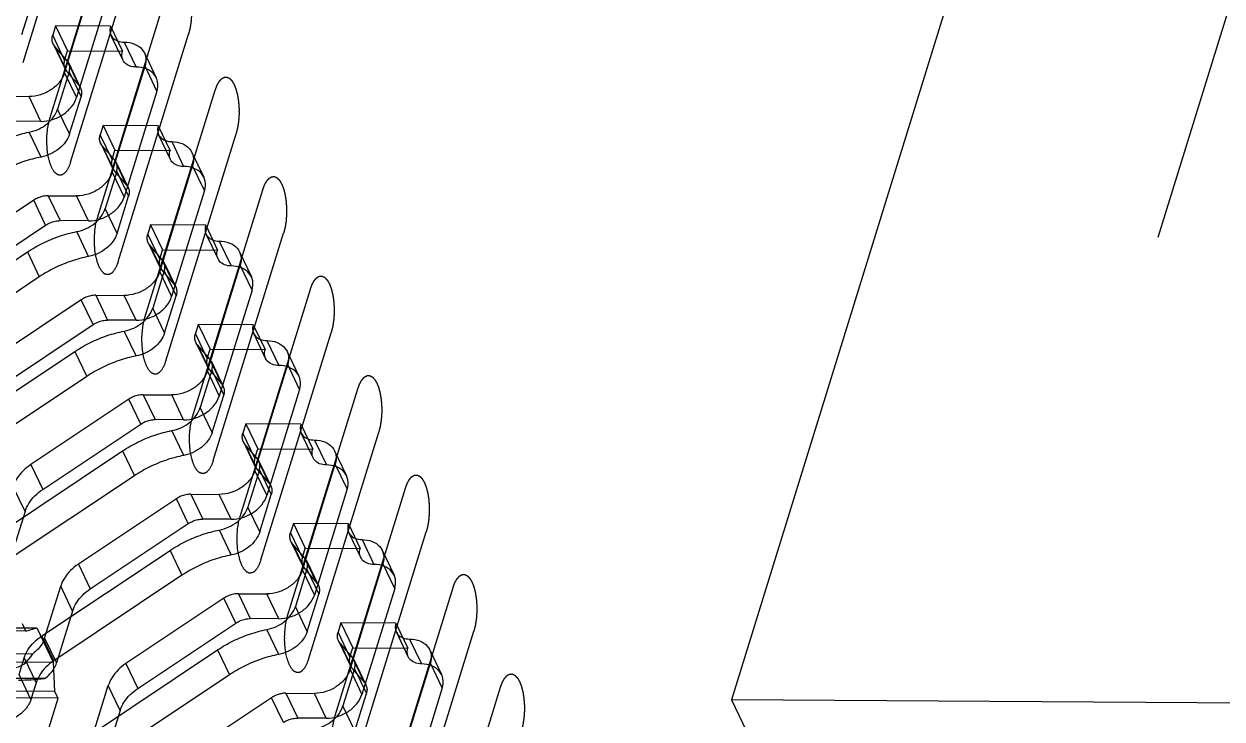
# Model space of a CAD drawing. Header units: millimetres. Extents: x 753 to 1632, y 352 to 973.
# Drawn here: x 1229.92 to 1235.9, y 776.94 to 780.41 of the extents above; entities that cross this region are included whole.
import ezdxf

# ---------------------------------------------------------------- set-up
doc = ezdxf.new("R2010")
doc.units = ezdxf.units.MM
doc.header["$LTSCALE"] = 30.734
doc.linetypes.add('HIDDEN', pattern=[0.2, 0.1, -0.1])
doc.layers.get('0').update_dxf_attribs({"linetype": 'CONTINUOUS'})
doc.layers.add('CURVES', color=7, linetype='CONTINUOUS')
doc.layers.add('DEFAULT_2', color=8, linetype='HIDDEN')

msp = doc.modelspace()

# ---------------------------------------------------------------- linework, layer by layer
at = {"color": 7, "linetype": 'Continuous'}
for p, q in [((1235.99514, 785.25832), (1233.45344, 777.03338)), ((1239.45763, 776.99767), (1233.45344, 777.03338)), ((1233.45344, 777.03338), (1240.28188, 762.73691))]:
    msp.add_line(p, q, dxfattribs=at)
at = {"color": 6, "linetype": 'Continuous'}
for p, q in [((1230.12261, 780.16867), (1230.28642, 780.69875)), ((1229.90933, 780.35989), (1229.96687, 780.54607)), ((1230.3458, 780.57444), (1230.18199, 780.04436)), ((1230.0771, 780.40261), (1230.0628, 780.35633)), ((1230.12218, 780.23202), (1230.0628, 780.35633)), ((1230.35197, 780.40097), (1230.0771, 780.40261)), ((1230.0771, 780.40261), (1230.13648, 780.27829)), ((1230.35196, 780.40084), (1230.41134, 780.27653)), ((1230.4134, 780.23262), (1230.35402, 780.35694)), ((1230.06494, 780.31268), (1230.12432, 780.18837)), ((1230.13506, 780.22867), (1230.07274, 780.30078)), ((1230.07274, 780.30078), (1230.13212, 780.17647)), ((1230.42005, 780.3217), (1230.47943, 780.19739)), ((1230.12218, 780.23202), (1230.13648, 780.27829)), ((1230.13648, 780.27829), (1230.41135, 780.27666)), ((1230.52068, 780.26801), (1230.58005, 780.14369)), ((1230.145, 780.17312), (1230.08746, 779.98693)), ((1230.13212, 780.17647), (1230.19444, 780.10435)), ((1230.19444, 780.10435), (1230.13506, 780.22867)), ((1230.14286, 780.21677), (1230.20224, 780.09245)), ((1230.145, 780.17312), (1230.20438, 780.0488)), ((1230.36013, 779.67141), (1230.52393, 780.20149)), ((1230.58331, 780.07717), (1230.52393, 780.20149)), ((1230.12261, 780.16867), (1230.18199, 780.04436)), ((1229.8029, 780.05098), (1229.94495, 780.05013)), ((1230.00433, 779.92582), (1229.94495, 780.05013)), ((1230.58331, 780.07717), (1230.4195, 779.54709)), ((1230.14684, 779.86262), (1230.20438, 780.0488)), ((1230.14684, 779.86262), (1230.08746, 779.98693)), ((1230.00433, 779.92582), (1229.86228, 779.92666)), ((1230.00451, 779.74745), (1229.94513, 779.87177)), ((1230.31462, 779.90534), (1230.30032, 779.85906)), ((1230.58948, 779.9037), (1230.31462, 779.90534)), ((1230.31462, 779.90534), (1230.37399, 779.78102)), ((1230.58948, 779.90357), (1230.64885, 779.77926)), ((1230.35969, 779.73475), (1230.30032, 779.85906)), ((1230.30245, 779.81542), (1230.36183, 779.6911)), ((1230.65091, 779.73535), (1230.59153, 779.85967)), ((1230.65756, 779.82443), (1230.71694, 779.70012)), ((1230.37257, 779.7314), (1230.31025, 779.80351)), ((1230.31025, 779.80351), (1230.36963, 779.6792)), ((1230.35969, 779.73475), (1230.37399, 779.78102)), ((1230.37399, 779.78102), (1230.64886, 779.77939)), ((1230.75819, 779.77074), (1230.81757, 779.64642)), ((1230.43195, 779.60708), (1230.37257, 779.7314)), ((1230.38037, 779.7195), (1230.43975, 779.59518)), ((1230.59764, 779.17414), (1230.76144, 779.70422)), ((1230.82082, 779.5799), (1230.76144, 779.70422)), ((1230.38251, 779.67585), (1230.32498, 779.48967)), ((1230.36013, 779.67141), (1230.4195, 779.54709)), ((1230.36963, 779.6792), (1230.43195, 779.60708)), ((1230.38251, 779.67585), (1230.44189, 779.55153)), ((1230.82082, 779.5799), (1230.65701, 779.04982)), ((1229.968, 779.53115), (1229.47869, 779.20467)), ((1230.02738, 779.40684), (1229.968, 779.53115)), ((1230.04041, 779.55371), (1230.18246, 779.55286)), ((1230.04041, 779.55371), (1230.09979, 779.42939)), ((1230.24184, 779.42855), (1230.18246, 779.55286)), ((1230.38435, 779.36535), (1230.44189, 779.55153)), ((1230.38435, 779.36535), (1230.32498, 779.48967)), ((1229.53807, 779.08036), (1230.02738, 779.40684)), ((1230.24184, 779.42855), (1230.09979, 779.42939)), ((1230.55213, 779.40807), (1230.53783, 779.3618)), ((1230.827, 779.40644), (1230.55213, 779.40807)), ((1230.55213, 779.40807), (1230.6115, 779.28375)), ((1230.82699, 779.40631), (1230.88636, 779.28199)), ((1230.24202, 779.25018), (1230.18264, 779.3745)), ((1230.5972, 779.23748), (1230.53783, 779.3618)), ((1230.88842, 779.23808), (1230.82904, 779.3624)), ((1229.29619, 778.84557), (1229.93651, 779.27281)), ((1229.93651, 779.27281), (1229.99589, 779.14849)), ((1230.53996, 779.31815), (1230.59934, 779.19383)), ((1230.61008, 779.23413), (1230.54776, 779.30625)), ((1230.54776, 779.30625), (1230.60714, 779.18193)), ((1230.5972, 779.23748), (1230.6115, 779.28375)), ((1230.6115, 779.28375), (1230.88637, 779.28212)), ((1230.89507, 779.32717), (1230.95445, 779.20285)), ((1230.9957, 779.27347), (1231.05508, 779.14915)), ((1230.66946, 779.10981), (1230.61008, 779.23413)), ((1230.61788, 779.22223), (1230.67726, 779.09791)), ((1230.62002, 779.17858), (1230.56249, 778.9924)), ((1230.59764, 779.17414), (1230.65701, 779.04982)), ((1230.60714, 779.18193), (1230.66946, 779.10981)), ((1230.62002, 779.17858), (1230.6794, 779.05426)), ((1230.83515, 778.67687), (1230.99896, 779.20695)), ((1231.05833, 779.08263), (1230.99896, 779.20695)), ((1229.99589, 779.14849), (1229.35556, 778.72126)), ((1230.20552, 779.03389), (1229.7162, 778.70741)), ((1230.26489, 778.90957), (1230.20552, 779.03389)), ((1230.27792, 779.05644), (1230.41997, 779.0556)), ((1230.27792, 779.05644), (1230.3373, 778.93212)), ((1230.47935, 778.93128), (1230.41997, 779.0556)), ((1230.62186, 778.86808), (1230.6794, 779.05426)), ((1231.05833, 779.08263), (1230.89453, 778.55255)), ((1230.62186, 778.86808), (1230.56249, 778.9924)), ((1230.47935, 778.93128), (1230.3373, 778.93212)), ((1229.77558, 778.58309), (1230.26489, 778.90957)), ((1230.47953, 778.75292), (1230.42015, 778.87723)), ((1230.78964, 778.9108), (1230.77534, 778.86453)), ((1230.83472, 778.74021), (1230.77534, 778.86453)), ((1231.06451, 778.90917), (1230.78964, 778.9108)), ((1230.78964, 778.9108), (1230.84902, 778.78649)), ((1231.0645, 778.90904), (1231.12388, 778.78472)), ((1231.12593, 778.74081), (1231.06655, 778.86513)), ((1230.77747, 778.82088), (1230.83685, 778.69656)), ((1230.84759, 778.73686), (1230.78528, 778.80898)), ((1230.78528, 778.80898), (1230.84465, 778.68466)), ((1231.13258, 778.8299), (1231.19196, 778.70558)), ((1229.5337, 778.3483), (1230.17402, 778.77554)), ((1230.17402, 778.77554), (1230.2334, 778.65122)), ((1230.83472, 778.74021), (1230.84902, 778.78649)), ((1230.90697, 778.61255), (1230.84759, 778.73686)), ((1230.84902, 778.78649), (1231.12388, 778.78485)), ((1231.23321, 778.7762), (1231.29259, 778.65188)), ((1230.85753, 778.68131), (1230.8, 778.49513)), ((1230.83515, 778.67687), (1230.89453, 778.55255)), ((1230.84465, 778.68466), (1230.90697, 778.61255)), ((1230.8554, 778.72496), (1230.91477, 778.60064)), ((1230.85753, 778.68131), (1230.91691, 778.55699)), ((1231.07266, 778.1796), (1231.23647, 778.70968)), ((1231.29584, 778.58536), (1231.23647, 778.70968)), ((1230.2334, 778.65122), (1229.59308, 778.22399)), ((1230.51543, 778.55917), (1230.65748, 778.55833)), ((1230.51543, 778.55917), (1230.57481, 778.43485)), ((1230.71686, 778.43401), (1230.65748, 778.55833)), ((1230.85938, 778.37081), (1230.91691, 778.55699)), ((1231.29584, 778.58536), (1231.13204, 778.05528)), ((1230.44303, 778.53662), (1229.95371, 778.21014)), ((1230.5024, 778.4123), (1230.44303, 778.53662)), ((1230.85938, 778.37081), (1230.8, 778.49513)), ((1230.71686, 778.43401), (1230.57481, 778.43485)), ((1230.01309, 778.08582), (1230.5024, 778.4123)), ((1230.71704, 778.25565), (1230.65766, 778.37996)), ((1231.02715, 778.41353), (1231.01285, 778.36726)), ((1231.30202, 778.4119), (1231.02715, 778.41353)), ((1231.02715, 778.41353), (1231.08653, 778.28922)), ((1231.30201, 778.41177), (1231.36139, 778.28745)), ((1231.07223, 778.24294), (1231.01285, 778.36726)), ((1231.01499, 778.32361), (1231.07436, 778.19929)), ((1231.36344, 778.24354), (1231.30406, 778.36786)), ((1231.37009, 778.33263), (1231.42947, 778.20831)), ((1229.77121, 777.85104), (1230.41154, 778.27827)), ((1230.41154, 778.27827), (1230.47091, 778.15396)), ((1231.0851, 778.23959), (1231.02279, 778.31171)), ((1231.02279, 778.31171), (1231.08216, 778.18739)), ((1231.07223, 778.24294), (1231.08653, 778.28922)), ((1231.08653, 778.28922), (1231.3614, 778.28758)), ((1231.47072, 778.27893), (1231.5301, 778.15462)), ((1229.95371, 778.21014), (1230.01309, 778.08582)), ((1231.14448, 778.11528), (1231.0851, 778.23959)), ((1231.09291, 778.22769), (1231.15228, 778.10337)), ((1231.31017, 777.68233), (1231.47398, 778.21241)), ((1231.53336, 778.08809), (1231.47398, 778.21241)), ((1230.47091, 778.15396), (1229.83059, 777.72672)), ((1231.09504, 778.18404), (1231.03751, 777.99786)), ((1231.07266, 778.1796), (1231.13204, 778.05528)), ((1231.08216, 778.18739), (1231.14448, 778.11528)), ((1231.09504, 778.18404), (1231.15442, 778.05973)), ((1229.92474, 777.97536), (1229.86537, 778.09968)), ((1231.53336, 778.08809), (1231.36955, 777.55801)), ((1230.68054, 778.03935), (1230.19122, 777.71287)), ((1230.73992, 777.91503), (1230.68054, 778.03935)), ((1230.75294, 778.0619), (1230.89499, 778.06106)), ((1230.75294, 778.0619), (1230.81232, 777.93759)), ((1230.95437, 777.93674), (1230.89499, 778.06106)), ((1231.09689, 777.87354), (1231.15442, 778.05973)), ((1229.92474, 777.97536), (1229.84454, 777.71581)), ((1231.09689, 777.87354), (1231.03751, 777.99786)), ((1230.2506, 777.58855), (1230.73992, 777.91503)), ((1230.95437, 777.93674), (1230.81232, 777.93759)), ((1231.26466, 777.91627), (1231.25036, 777.86999)), ((1231.53953, 777.91463), (1231.26466, 777.91627)), ((1231.26466, 777.91627), (1231.32404, 777.79195)), ((1231.53952, 777.9145), (1231.5989, 777.79018)), ((1230.95455, 777.75838), (1230.89517, 777.8827)), ((1231.30974, 777.74567), (1231.25036, 777.86999)), ((1231.60095, 777.74628), (1231.54158, 777.87059)), ((1230.00872, 777.35377), (1230.64905, 777.781)), ((1230.64905, 777.781), (1230.70842, 777.65669)), ((1231.2525, 777.82634), (1231.31187, 777.70202)), ((1231.32262, 777.74233), (1231.2603, 777.81444)), ((1231.2603, 777.81444), (1231.31968, 777.69012)), ((1231.30974, 777.74567), (1231.32404, 777.79195)), ((1231.32404, 777.79195), (1231.59891, 777.79031)), ((1231.6076, 777.83536), (1231.66698, 777.71104)), ((1231.70823, 777.78166), (1231.76761, 777.65735)), ((1231.38199, 777.61801), (1231.32262, 777.74233)), ((1231.33042, 777.73042), (1231.3898, 777.60611)), ((1230.70842, 777.65669), (1230.0681, 777.22945)), ((1230.19122, 777.71287), (1230.2506, 777.58855)), ((1231.33255, 777.68677), (1231.27502, 777.50059)), ((1231.31017, 777.68233), (1231.36955, 777.55801)), ((1231.31968, 777.69012), (1231.38199, 777.61801)), ((1231.33255, 777.68677), (1231.39193, 777.56246)), ((1231.54768, 777.18506), (1231.71149, 777.71514)), ((1231.77087, 777.59083), (1231.71149, 777.71514)), ((1230.02267, 777.34286), (1230.10288, 777.60241)), ((1230.16226, 777.47809), (1230.10288, 777.60241)), ((1230.91805, 777.54208), (1230.42873, 777.2156)), ((1230.97743, 777.41776), (1230.91805, 777.54208)), ((1230.99046, 777.56463), (1231.1325, 777.56379)), ((1230.99046, 777.56463), (1231.04983, 777.44032)), ((1231.19188, 777.43947), (1231.1325, 777.56379)), ((1231.3344, 777.37627), (1231.39193, 777.56246)), ((1231.77087, 777.59083), (1231.60706, 777.06075)), ((1230.16226, 777.47809), (1230.08205, 777.21854)), ((1231.3344, 777.37627), (1231.27502, 777.50059)), ((1223.62616, 777.43117), (1229.98395, 777.39336)), ((1230.48811, 777.09128), (1230.97743, 777.41776)), ((1231.19188, 777.43947), (1231.04983, 777.44032)), ((1231.50217, 777.419), (1231.48787, 777.37272)), ((1231.77704, 777.41736), (1231.50217, 777.419)), ((1231.50217, 777.419), (1231.56155, 777.29468)), ((1231.77703, 777.41723), (1231.83641, 777.29291)), ((1229.92872, 777.37805), (1223.57093, 777.41587)), ((1229.92872, 777.37805), (1229.91128, 777.41459)), ((1229.92872, 777.37805), (1229.98395, 777.39336)), ((1229.98395, 777.39336), (1230.06586, 777.22186)), ((1231.19206, 777.26111), (1231.13268, 777.38543)), ((1231.54725, 777.24841), (1231.48787, 777.37272)), ((1231.83846, 777.24901), (1231.77909, 777.37332)), ((1230.0681, 777.22945), (1230.00872, 777.35377)), ((1230.02267, 777.34286), (1230.08205, 777.21854)), ((1231.49001, 777.32907), (1231.54939, 777.20476)), ((1231.56013, 777.24506), (1231.49781, 777.31717)), ((1231.49781, 777.31717), (1231.55719, 777.19285)), ((1231.84512, 777.33809), (1231.90449, 777.21377)), ((1223.70807, 777.25967), (1230.06586, 777.22186)), ((1229.76753, 777.2659), (1229.96318, 777.26474)), ((1229.89479, 777.16051), (1229.92038, 777.24331)), ((1229.92038, 777.24331), (1229.97975, 777.11899)), ((1230.24623, 776.8565), (1230.88656, 777.28374)), ((1230.88656, 777.28374), (1230.94594, 777.15942)), ((1231.54725, 777.24841), (1231.56155, 777.29468)), ((1231.6195, 777.12074), (1231.56013, 777.24506)), ((1231.56155, 777.29468), (1231.83642, 777.29304)), ((1231.94574, 777.2844), (1232.00512, 777.16008)), ((1230.06586, 777.22186), (1230.07196, 777.07817)), ((1230.42873, 777.2156), (1230.48811, 777.09128)), ((1231.57007, 777.18951), (1231.51253, 777.00332)), ((1231.54768, 777.18506), (1231.60706, 777.06075)), ((1231.55719, 777.19285), (1231.6195, 777.12074)), ((1231.56793, 777.23315), (1231.62731, 777.10884)), ((1231.57007, 777.18951), (1231.62944, 777.06519)), ((1231.78519, 776.68779), (1231.949, 777.21787)), ((1232.00838, 777.09356), (1231.949, 777.21787)), ((1230.02256, 777.14042), (1229.82691, 777.14158)), ((1229.95417, 777.03619), (1229.89479, 777.16051)), ((1229.97975, 777.11899), (1229.95417, 777.03619)), ((1230.94594, 777.15942), (1230.30561, 776.73218)), ((1223.71417, 777.11598), (1230.07196, 777.07817)), ((1230.08941, 777.04163), (1230.07196, 777.07817)), ((1230.26018, 776.84559), (1230.34039, 777.10514)), ((1230.39977, 776.98083), (1230.34039, 777.10514)), ((1231.22797, 777.06737), (1231.37002, 777.06652)), ((1231.22797, 777.06737), (1231.28734, 776.94305)), ((1231.42939, 776.9422), (1231.37002, 777.06652)), ((1231.57191, 776.87901), (1231.62944, 777.06519)), ((1232.00838, 777.09356), (1231.84457, 776.56348)), ((1230.08941, 777.04163), (1229.71992, 777.04383)), ((1230.00504, 776.76863), (1230.08941, 777.04163)), ((1231.15556, 777.04481), (1230.66624, 776.71833)), ((1231.21494, 776.92049), (1231.15556, 777.04481)), ((1231.57191, 776.87901), (1231.51253, 777.00332)), ((1230.39977, 776.98083), (1230.31956, 776.72127)), ((1231.42939, 776.9422), (1231.28734, 776.94305))]:
    msp.add_line(p, q, dxfattribs=at)
for centre, major_axis, ratio, start_param, end_param in [((1229.85442, 777.40584), (-0.01538, 0.2105), 0.6553394, -3.1933518, -2.3522832), ((1229.97318, 777.15721), (0.16041, 0.01172), 0.1325221, -2.1086489, -1.2675802)]:
    msp.add_ellipse(centre, major_axis=major_axis, ratio=ratio, start_param=start_param, end_param=end_param, dxfattribs=at)
for points, start_tangent, end_tangent in [([(1230.07274, 780.30078), (1230.06308, 780.31709), (1230.05969, 780.33604), (1230.0628, 780.35633)], (-0.6538397, 0.7566331), (0.2952474, 0.9554208)), ([(1230.35194, 780.40091), (1230.34971, 780.37024), (1230.36196, 780.34489), (1230.38649, 780.32789), (1230.42005, 780.3217)], (-0.2986448, -0.9543643), (0.9999823, -0.0059479)), ([(1230.42005, 780.3217), (1230.47148, 780.31214), (1230.50878, 780.28614), (1230.52727, 780.24759), (1230.52393, 780.20149)], (0.9999823, -0.0059479), (-0.2952474, -0.9554208)), ([(1230.12218, 780.23202), (1230.11906, 780.21173), (1230.12245, 780.19278), (1230.13212, 780.17647)], (-0.2952474, -0.9554208), (0.6538397, -0.7566331)), ([(1230.47943, 780.19739), (1230.44566, 780.20366), (1230.42116, 780.22078), (1230.40905, 780.24611), (1230.41132, 780.27659)], (-0.9999823, 0.0059479), (0.2986448, 0.9543643)), ([(1230.145, 780.17312), (1230.14812, 780.19341), (1230.14473, 780.21236), (1230.13506, 780.22867)], (0.2952474, 0.9554208), (-0.6538397, 0.7566331)), ([(1230.58331, 780.07717), (1230.58665, 780.12327), (1230.56816, 780.16183), (1230.53086, 780.18783), (1230.47943, 780.19739)], (0.2952474, 0.9554208), (-0.9999823, 0.0059479)), ([(1230.12261, 780.16867), (1230.0975, 780.1227), (1230.0553, 780.08451), (1230.00209, 780.05905), (1229.94495, 780.05013)], (-0.2952474, -0.9554208), (-0.9999823, 0.0059479)), ([(1230.19444, 780.10435), (1230.2041, 780.08804), (1230.20749, 780.06909), (1230.20438, 780.0488)], (0.6538397, -0.7566331), (-0.2952474, -0.9554208)), ([(1230.00433, 779.92582), (1230.06147, 779.93473), (1230.11467, 779.96019), (1230.15687, 779.99838), (1230.18199, 780.04436)], (0.9999823, -0.0059479), (0.2952474, 0.9554208)), ([(1229.94513, 779.87177), (1229.99281, 779.88738), (1230.03498, 779.91367), (1230.06765, 779.94793), (1230.08746, 779.98693)], (0.9817247, 0.1903069), (0.2952474, 0.9554208)), ([(1229.699, 779.77008), (1229.77666, 779.81479), (1229.8596, 779.84906), (1229.94513, 779.87177)], (0.8318392, 0.5550168), (0.9817247, 0.1903069)), ([(1230.58945, 779.90364), (1230.58722, 779.87297), (1230.59947, 779.84763), (1230.624, 779.83062), (1230.65756, 779.82443)], (-0.2986448, -0.9543643), (0.9999823, -0.0059479)), ([(1230.14684, 779.86262), (1230.12703, 779.82361), (1230.09436, 779.78935), (1230.05219, 779.76306), (1230.00451, 779.74745)], (-0.2952474, -0.9554208), (-0.9817247, -0.1903069)), ([(1230.31025, 779.80351), (1230.30059, 779.81982), (1230.2972, 779.83877), (1230.30032, 779.85906)], (-0.6538397, 0.7566331), (0.2952474, 0.9554208)), ([(1230.65756, 779.82443), (1230.70899, 779.81488), (1230.7463, 779.78887), (1230.76478, 779.75032), (1230.76144, 779.70422)], (0.9999823, -0.0059479), (-0.2952474, -0.9554208)), ([(1230.71694, 779.70012), (1230.68317, 779.70639), (1230.65867, 779.72351), (1230.64656, 779.74884), (1230.64883, 779.77932)], (-0.9999823, 0.0059479), (0.2986448, 0.9543643)), ([(1230.00451, 779.74745), (1229.91898, 779.72474), (1229.83604, 779.69048), (1229.75838, 779.64576)], (-0.9817247, -0.1903069), (-0.8318392, -0.5550168)), ([(1230.35969, 779.73475), (1230.35658, 779.71446), (1230.35997, 779.69551), (1230.36963, 779.6792)], (-0.2952474, -0.9554208), (0.6538397, -0.7566331)), ([(1230.38251, 779.67585), (1230.38563, 779.69614), (1230.38224, 779.71509), (1230.37257, 779.7314)], (0.2952474, 0.9554208), (-0.6538397, 0.7566331)), ([(1230.82082, 779.5799), (1230.82416, 779.626), (1230.80567, 779.66456), (1230.76837, 779.69056), (1230.71694, 779.70012)], (0.2952474, 0.9554208), (-0.9999823, 0.0059479)), ([(1230.36013, 779.67141), (1230.33501, 779.62543), (1230.29281, 779.58724), (1230.2396, 779.56178), (1230.18246, 779.55286)], (-0.2952474, -0.9554208), (-0.9999823, 0.0059479)), ([(1230.43195, 779.60708), (1230.44161, 779.59077), (1230.44501, 779.57182), (1230.44189, 779.55153)], (0.6538397, -0.7566331), (-0.2952474, -0.9554208)), ([(1230.04041, 779.55371), (1230.01568, 779.55118), (1229.99098, 779.54349), (1229.968, 779.53115)], (-0.9999823, 0.0059479), (-0.8318392, -0.5550168)), ([(1230.24184, 779.42855), (1230.29898, 779.43746), (1230.35218, 779.46292), (1230.39439, 779.50112), (1230.4195, 779.54709)], (0.9999823, -0.0059479), (0.2952474, 0.9554208)), ([(1230.18264, 779.3745), (1230.23033, 779.39011), (1230.27249, 779.4164), (1230.30516, 779.45066), (1230.32498, 779.48967)], (0.9817247, 0.1903069), (0.2952474, 0.9554208)), ([(1230.02738, 779.40684), (1230.05036, 779.41917), (1230.07506, 779.42686), (1230.09979, 779.42939)], (0.8318392, 0.5550168), (0.9999823, -0.0059479)), ([(1230.82696, 779.40637), (1230.82473, 779.3757), (1230.83698, 779.35036), (1230.86151, 779.33335), (1230.89507, 779.32717)], (-0.2986448, -0.9543643), (0.9999823, -0.0059479)), ([(1229.93651, 779.27281), (1230.01417, 779.31752), (1230.09711, 779.35179), (1230.18264, 779.3745)], (0.8318392, 0.5550168), (0.9817247, 0.1903069)), ([(1230.38435, 779.36535), (1230.36454, 779.32634), (1230.33187, 779.29209), (1230.2897, 779.26579), (1230.24202, 779.25018)], (-0.2952474, -0.9554208), (-0.9817247, -0.1903069)), ([(1230.54776, 779.30625), (1230.5381, 779.32256), (1230.53471, 779.34151), (1230.53783, 779.3618)], (-0.6538397, 0.7566331), (0.2952474, 0.9554208)), ([(1230.95445, 779.20285), (1230.92068, 779.20912), (1230.89618, 779.22624), (1230.88407, 779.25157), (1230.88634, 779.28205)], (-0.9999823, 0.0059479), (0.2986448, 0.9543643)), ([(1230.89507, 779.32717), (1230.94651, 779.31761), (1230.98381, 779.29161), (1231.00229, 779.25305), (1230.99896, 779.20695)], (0.9999823, -0.0059479), (-0.2952474, -0.9554208)), ([(1230.24202, 779.25018), (1230.15649, 779.22748), (1230.07355, 779.19321), (1229.99589, 779.14849)], (-0.9817247, -0.1903069), (-0.8318392, -0.5550168)), ([(1230.5972, 779.23748), (1230.59409, 779.21719), (1230.59748, 779.19824), (1230.60714, 779.18193)], (-0.2952474, -0.9554208), (0.6538397, -0.7566331)), ([(1230.62002, 779.17858), (1230.62314, 779.19887), (1230.61975, 779.21782), (1230.61008, 779.23413)], (0.2952474, 0.9554208), (-0.6538397, 0.7566331)), ([(1230.59764, 779.17414), (1230.57252, 779.12816), (1230.53032, 779.08997), (1230.47711, 779.06451), (1230.41997, 779.0556)], (-0.2952474, -0.9554208), (-0.9999823, 0.0059479)), ([(1231.05833, 779.08263), (1231.06167, 779.12873), (1231.04318, 779.16729), (1231.00588, 779.19329), (1230.95445, 779.20285)], (0.2952474, 0.9554208), (-0.9999823, 0.0059479)), ([(1230.66946, 779.10981), (1230.67913, 779.0935), (1230.68252, 779.07455), (1230.6794, 779.05426)], (0.6538397, -0.7566331), (-0.2952474, -0.9554208)), ([(1230.27792, 779.05644), (1230.25319, 779.05391), (1230.22849, 779.04622), (1230.20552, 779.03389)], (-0.9999823, 0.0059479), (-0.8318392, -0.5550168)), ([(1230.47935, 778.93128), (1230.53649, 778.94019), (1230.5897, 778.96565), (1230.6319, 779.00385), (1230.65701, 779.04982)], (0.9999823, -0.0059479), (0.2952474, 0.9554208)), ([(1230.42015, 778.87723), (1230.46784, 778.89284), (1230.51, 778.91913), (1230.54267, 778.95339), (1230.56249, 778.9924)], (0.9817247, 0.1903069), (0.2952474, 0.9554208)), ([(1230.26489, 778.90957), (1230.28787, 778.9219), (1230.31257, 778.9296), (1230.3373, 778.93212)], (0.8318392, 0.5550168), (0.9999823, -0.0059479)), ([(1230.17402, 778.77554), (1230.25168, 778.82026), (1230.33462, 778.85452), (1230.42015, 778.87723)], (0.8318392, 0.5550168), (0.9817247, 0.1903069)), ([(1230.62186, 778.86808), (1230.60205, 778.82908), (1230.56938, 778.79482), (1230.52721, 778.76853), (1230.47953, 778.75292)], (-0.2952474, -0.9554208), (-0.9817247, -0.1903069)), ([(1230.78528, 778.80898), (1230.77561, 778.82529), (1230.77222, 778.84424), (1230.77534, 778.86453)], (-0.6538397, 0.7566331), (0.2952474, 0.9554208)), ([(1231.06447, 778.9091), (1231.06224, 778.87843), (1231.07449, 778.85309), (1231.09902, 778.83609), (1231.13258, 778.8299)], (-0.2986448, -0.9543643), (0.9999823, -0.0059479)), ([(1231.13258, 778.8299), (1231.18402, 778.82034), (1231.22132, 778.79434), (1231.2398, 778.75578), (1231.23647, 778.70968)], (0.9999823, -0.0059479), (-0.2952474, -0.9554208)), ([(1230.47953, 778.75292), (1230.394, 778.73021), (1230.31106, 778.69594), (1230.2334, 778.65122)], (-0.9817247, -0.1903069), (-0.8318392, -0.5550168)), ([(1230.83472, 778.74021), (1230.8316, 778.71992), (1230.83499, 778.70097), (1230.84465, 778.68466)], (-0.2952474, -0.9554208), (0.6538397, -0.7566331)), ([(1230.85753, 778.68131), (1230.86065, 778.7016), (1230.85726, 778.72055), (1230.84759, 778.73686)], (0.2952474, 0.9554208), (-0.6538397, 0.7566331)), ([(1231.19196, 778.70558), (1231.15819, 778.71185), (1231.1337, 778.72897), (1231.12158, 778.7543), (1231.12385, 778.78479)], (-0.9999823, 0.0059479), (0.2986448, 0.9543643)), ([(1230.83515, 778.67687), (1230.81003, 778.6309), (1230.76783, 778.5927), (1230.71462, 778.56724), (1230.65748, 778.55833)], (-0.2952474, -0.9554208), (-0.9999823, 0.0059479)), ([(1231.29584, 778.58536), (1231.29918, 778.63147), (1231.2807, 778.67002), (1231.24339, 778.69602), (1231.19196, 778.70558)], (0.2952474, 0.9554208), (-0.9999823, 0.0059479)), ([(1230.51543, 778.55917), (1230.4907, 778.55664), (1230.466, 778.54895), (1230.44303, 778.53662)], (-0.9999823, 0.0059479), (-0.8318392, -0.5550168)), ([(1230.90697, 778.61255), (1230.91664, 778.59624), (1230.92003, 778.57729), (1230.91691, 778.55699)], (0.6538397, -0.7566331), (-0.2952474, -0.9554208)), ([(1230.65766, 778.37996), (1230.70535, 778.39557), (1230.74751, 778.42187), (1230.78018, 778.45612), (1230.8, 778.49513)], (0.9817247, 0.1903069), (0.2952474, 0.9554208)), ([(1230.71686, 778.43401), (1230.774, 778.44292), (1230.82721, 778.46838), (1230.86941, 778.50658), (1230.89453, 778.55255)], (0.9999823, -0.0059479), (0.2952474, 0.9554208)), ([(1230.5024, 778.4123), (1230.52538, 778.42463), (1230.55008, 778.43233), (1230.57481, 778.43485)], (0.8318392, 0.5550168), (0.9999823, -0.0059479)), ([(1230.41154, 778.27827), (1230.48919, 778.32299), (1230.57213, 778.35726), (1230.65766, 778.37996)], (0.8318392, 0.5550168), (0.9817247, 0.1903069)), ([(1231.30198, 778.41183), (1231.29975, 778.38116), (1231.312, 778.35582), (1231.33654, 778.33882), (1231.37009, 778.33263)], (-0.2986448, -0.9543643), (0.9999823, -0.0059479)), ([(1230.85938, 778.37081), (1230.83956, 778.33181), (1230.80689, 778.29755), (1230.76473, 778.27126), (1230.71704, 778.25565)], (-0.2952474, -0.9554208), (-0.9817247, -0.1903069)), ([(1231.02279, 778.31171), (1231.01312, 778.32802), (1231.00973, 778.34697), (1231.01285, 778.36726)], (-0.6538397, 0.7566331), (0.2952474, 0.9554208)), ([(1231.37009, 778.33263), (1231.42153, 778.32307), (1231.45883, 778.29707), (1231.47731, 778.25851), (1231.47398, 778.21241)], (0.9999823, -0.0059479), (-0.2952474, -0.9554208)), ([(1230.71704, 778.25565), (1230.63151, 778.23294), (1230.54857, 778.19867), (1230.47091, 778.15396)], (-0.9817247, -0.1903069), (-0.8318392, -0.5550168)), ([(1231.42947, 778.20831), (1231.39571, 778.21458), (1231.37121, 778.2317), (1231.35909, 778.25703), (1231.36136, 778.28752)], (-0.9999823, 0.0059479), (0.2986448, 0.9543643)), ([(1229.95371, 778.21014), (1229.91433, 778.17787), (1229.88419, 778.14019), (1229.86537, 778.09968)], (-0.8318392, -0.5550168), (-0.2952474, -0.9554208)), ([(1231.07223, 778.24294), (1231.06911, 778.22265), (1231.0725, 778.2037), (1231.08216, 778.18739)], (-0.2952474, -0.9554208), (0.6538397, -0.7566331)), ([(1231.09504, 778.18404), (1231.09816, 778.20433), (1231.09477, 778.22328), (1231.0851, 778.23959)], (0.2952474, 0.9554208), (-0.6538397, 0.7566331)), ([(1231.53336, 778.08809), (1231.53669, 778.1342), (1231.51821, 778.17275), (1231.48091, 778.19875), (1231.42947, 778.20831)], (0.2952474, 0.9554208), (-0.9999823, 0.0059479)), ([(1231.07266, 778.1796), (1231.04754, 778.13363), (1231.00534, 778.09543), (1230.95214, 778.06997), (1230.89499, 778.06106)], (-0.2952474, -0.9554208), (-0.9999823, 0.0059479)), ([(1229.92474, 777.97536), (1229.94357, 778.01587), (1229.97371, 778.05355), (1230.01309, 778.08582)], (0.2952474, 0.9554208), (0.8318392, 0.5550168)), ([(1231.14448, 778.11528), (1231.15415, 778.09897), (1231.15754, 778.08002), (1231.15442, 778.05973)], (0.6538397, -0.7566331), (-0.2952474, -0.9554208)), ([(1230.75294, 778.0619), (1230.72821, 778.05938), (1230.70351, 778.05168), (1230.68054, 778.03935)], (-0.9999823, 0.0059479), (-0.8318392, -0.5550168)), ([(1230.95437, 777.93674), (1231.01151, 777.94565), (1231.06472, 777.97112), (1231.10692, 778.00931), (1231.13204, 778.05528)], (0.9999823, -0.0059479), (0.2952474, 0.9554208)), ([(1230.89517, 777.8827), (1230.94286, 777.89831), (1230.98502, 777.9246), (1231.0177, 777.95886), (1231.03751, 777.99786)], (0.9817247, 0.1903069), (0.2952474, 0.9554208)), ([(1230.73992, 777.91503), (1230.76289, 777.92737), (1230.78759, 777.93506), (1230.81232, 777.93759)], (0.8318392, 0.5550168), (0.9999823, -0.0059479)), ([(1231.53949, 777.91457), (1231.53726, 777.8839), (1231.54951, 777.85855), (1231.57405, 777.84155), (1231.6076, 777.83536)], (-0.2986448, -0.9543643), (0.9999823, -0.0059479)), ([(1230.64905, 777.781), (1230.7267, 777.82572), (1230.80964, 777.85999), (1230.89517, 777.8827)], (0.8318392, 0.5550168), (0.9817247, 0.1903069)), ([(1231.09689, 777.87354), (1231.07707, 777.83454), (1231.0444, 777.80028), (1231.00224, 777.77399), (1230.95455, 777.75838)], (-0.2952474, -0.9554208), (-0.9817247, -0.1903069)), ([(1231.2603, 777.81444), (1231.25063, 777.83075), (1231.24724, 777.8497), (1231.25036, 777.86999)], (-0.6538397, 0.7566331), (0.2952474, 0.9554208)), ([(1231.66698, 777.71104), (1231.63322, 777.71732), (1231.60872, 777.73444), (1231.5966, 777.75977), (1231.59887, 777.79025)], (-0.9999823, 0.0059479), (0.2986448, 0.9543643)), ([(1231.6076, 777.83536), (1231.65904, 777.8258), (1231.69634, 777.7998), (1231.71482, 777.76125), (1231.71149, 777.71514)], (0.9999823, -0.0059479), (-0.2952474, -0.9554208)), ([(1230.95455, 777.75838), (1230.86902, 777.73567), (1230.78608, 777.7014), (1230.70842, 777.65669)], (-0.9817247, -0.1903069), (-0.8318392, -0.5550168)), ([(1231.30974, 777.74567), (1231.30662, 777.72538), (1231.31001, 777.70643), (1231.31968, 777.69012)], (-0.2952474, -0.9554208), (0.6538397, -0.7566331)), ([(1231.33255, 777.68677), (1231.33567, 777.70707), (1231.33228, 777.72602), (1231.32262, 777.74233)], (0.2952474, 0.9554208), (-0.6538397, 0.7566331)), ([(1230.19122, 777.71287), (1230.15184, 777.6806), (1230.1217, 777.64292), (1230.10288, 777.60241)], (-0.8318392, -0.5550168), (-0.2952474, -0.9554208)), ([(1231.31017, 777.68233), (1231.28505, 777.63636), (1231.24285, 777.59816), (1231.18965, 777.5727), (1231.1325, 777.56379)], (-0.2952474, -0.9554208), (-0.9999823, 0.0059479)), ([(1231.77087, 777.59083), (1231.7742, 777.63693), (1231.75572, 777.67548), (1231.71842, 777.70148), (1231.66698, 777.71104)], (0.2952474, 0.9554208), (-0.9999823, 0.0059479)), ([(1231.38199, 777.61801), (1231.39166, 777.6017), (1231.39505, 777.58275), (1231.39193, 777.56246)], (0.6538397, -0.7566331), (-0.2952474, -0.9554208)), ([(1230.16226, 777.47809), (1230.18108, 777.5186), (1230.21122, 777.55628), (1230.2506, 777.58855)], (0.2952474, 0.9554208), (0.8318392, 0.5550168)), ([(1230.99046, 777.56463), (1230.96572, 777.56211), (1230.94103, 777.55441), (1230.91805, 777.54208)], (-0.9999823, 0.0059479), (-0.8318392, -0.5550168)), ([(1231.19188, 777.43947), (1231.24902, 777.44839), (1231.30223, 777.47385), (1231.34443, 777.51204), (1231.36955, 777.55801)], (0.9999823, -0.0059479), (0.2952474, 0.9554208)), ([(1231.13268, 777.38543), (1231.18037, 777.40104), (1231.22253, 777.42733), (1231.25521, 777.46159), (1231.27502, 777.50059)], (0.9817247, 0.1903069), (0.2952474, 0.9554208)), ([(1230.97743, 777.41776), (1231.0004, 777.4301), (1231.0251, 777.43779), (1231.04983, 777.44032)], (0.8318392, 0.5550168), (0.9999823, -0.0059479)), ([(1231.777, 777.4173), (1231.77477, 777.38663), (1231.78703, 777.36128), (1231.81156, 777.34428), (1231.84512, 777.33809)], (-0.2986448, -0.9543643), (0.9999823, -0.0059479)), ([(1230.88656, 777.28374), (1230.96422, 777.32845), (1231.04715, 777.36272), (1231.13268, 777.38543)], (0.8318392, 0.5550168), (0.9817247, 0.1903069)), ([(1231.3344, 777.37627), (1231.31458, 777.33727), (1231.28191, 777.30301), (1231.23975, 777.27672), (1231.19206, 777.26111)], (-0.2952474, -0.9554208), (-0.9817247, -0.1903069)), ([(1231.49781, 777.31717), (1231.48814, 777.33348), (1231.48475, 777.35243), (1231.48787, 777.37272)], (-0.6538397, 0.7566331), (0.2952474, 0.9554208)), ([(1229.92038, 777.24331), (1229.9392, 777.28382), (1229.96934, 777.3215), (1230.00872, 777.35377)], (0.2952474, 0.9554208), (0.8318392, 0.5550168)), ([(1230.02267, 777.34286), (1230.00985, 777.31459), (1229.98962, 777.28802), (1229.96318, 777.26474)], (-0.2952474, -0.9554208), (-0.8081993, -0.5889091)), ([(1231.84512, 777.33809), (1231.89655, 777.32853), (1231.93385, 777.30253), (1231.95234, 777.26398), (1231.949, 777.21787)], (0.9999823, -0.0059479), (-0.2952474, -0.9554208)), ([(1231.19206, 777.26111), (1231.10653, 777.2384), (1231.02359, 777.20413), (1230.94594, 777.15942)], (-0.9817247, -0.1903069), (-0.8318392, -0.5550168)), ([(1231.54725, 777.24841), (1231.54413, 777.22811), (1231.54752, 777.20916), (1231.55719, 777.19285)], (-0.2952474, -0.9554208), (0.6538397, -0.7566331)), ([(1231.57007, 777.18951), (1231.57318, 777.2098), (1231.56979, 777.22875), (1231.56013, 777.24506)], (0.2952474, 0.9554208), (-0.6538397, 0.7566331)), ([(1231.90449, 777.21377), (1231.87073, 777.22005), (1231.84623, 777.23717), (1231.83412, 777.2625), (1231.83638, 777.29298)], (-0.9999823, 0.0059479), (0.2986448, 0.9543643)), ([(1230.0681, 777.22945), (1230.02871, 777.19718), (1229.99858, 777.1595), (1229.97975, 777.11899)], (-0.8318392, -0.5550168), (-0.2952474, -0.9554208)), ([(1230.02256, 777.14042), (1230.049, 777.1637), (1230.06922, 777.19027), (1230.08205, 777.21854)], (0.8081993, 0.5889091), (0.2952474, 0.9554208)), ([(1230.42873, 777.2156), (1230.38935, 777.18333), (1230.35921, 777.14565), (1230.34039, 777.10514)], (-0.8318392, -0.5550168), (-0.2952474, -0.9554208)), ([(1231.54768, 777.18506), (1231.52256, 777.13909), (1231.48036, 777.1009), (1231.42716, 777.07543), (1231.37002, 777.06652)], (-0.2952474, -0.9554208), (-0.9999823, 0.0059479)), ([(1232.00838, 777.09356), (1232.01171, 777.13966), (1231.99323, 777.17821), (1231.95593, 777.20422), (1231.90449, 777.21377)], (0.2952474, 0.9554208), (-0.9999823, 0.0059479)), ([(1231.6195, 777.12074), (1231.62917, 777.10443), (1231.63256, 777.08548), (1231.62944, 777.06519)], (0.6538397, -0.7566331), (-0.2952474, -0.9554208)), ([(1230.39977, 776.98083), (1230.41859, 777.02133), (1230.44873, 777.05901), (1230.48811, 777.09128)], (0.2952474, 0.9554208), (0.8318392, 0.5550168)), ([(1231.22797, 777.06737), (1231.20324, 777.06484), (1231.17854, 777.05715), (1231.15556, 777.04481)], (-0.9999823, 0.0059479), (-0.8318392, -0.5550168)), ([(1231.42939, 776.9422), (1231.48654, 776.95112), (1231.53974, 776.97658), (1231.58194, 777.01477), (1231.60706, 777.06075)], (0.9999823, -0.0059479), (0.2952474, 0.9554208)), ([(1229.95417, 777.03619), (1229.94824, 777.02086), (1229.94005, 777.00581), (1229.92972, 776.99129)], (-0.2952474, -0.9554208), (-0.6245995, -0.7809452)), ([(1231.37019, 776.88816), (1231.41788, 776.90377), (1231.46004, 776.93006), (1231.49272, 776.96432), (1231.51253, 777.00332)], (0.9817247, 0.1903069), (0.2952474, 0.9554208)), ([(1229.92972, 776.99129), (1229.88781, 776.95328), (1229.83521, 776.92818), (1229.7793, 776.91951)], (-0.6245995, -0.7809452), (-0.9999823, 0.0059479)), ([(1231.21494, 776.92049), (1231.23791, 776.93283), (1231.26261, 776.94052), (1231.28734, 776.94305)], (0.8318392, 0.5550168), (0.9999823, -0.0059479))]:
    msp.add_spline(points, degree=3, dxfattribs=dict(at, start_tangent=start_tangent, end_tangent=end_tangent))
at = {"layer": 'CURVES', "color": 4, "linetype": 'Continuous'}
for p, q in [((1229.915, 780.21974), (1230.266, 781.35557)), ((1230.0486, 779.94003), (1230.3996, 781.07585)), ((1230.15251, 779.72247), (1230.50351, 780.8583)), ((1230.28611, 779.44276), (1230.63711, 780.57859)), ((1230.39002, 779.22521), (1230.74102, 780.36103)), ((1230.52362, 778.94549), (1230.87462, 780.08132)), ((1230.62753, 778.72794), (1230.97853, 779.86376)), ((1230.76113, 778.44822), (1231.11213, 779.58405)), ((1230.86504, 778.23067), (1231.21604, 779.36649)), ((1230.99864, 777.95096), (1231.34964, 779.08678)), ((1231.10256, 777.7334), (1231.45355, 778.86922)), ((1231.23616, 777.45369), (1231.58715, 778.58951)), ((1231.34007, 777.23613), (1231.69106, 778.37196)), ((1231.47367, 776.95642), (1231.82466, 778.09224)), ((1231.57758, 776.73886), (1231.92857, 777.87469)), ((1231.71118, 776.45915), (1232.06217, 777.59497)), ((1231.81509, 776.24159), (1232.16609, 777.37742)), ((1231.94869, 775.96188), (1232.29969, 777.09771))]:
    msp.add_line(p, q, dxfattribs=at)
at = {"layer": 'CURVES', "color": 8, "linetype": 'HIDDEN', "start_tangent": (0.3514462, 0.9362081), "end_tangent": (-0.243713, -0.9698474)}
for points in [[(1230.63711, 780.57859), (1230.64172, 780.59086), (1230.64402, 780.597), (1230.64633, 780.60314), (1230.64904, 780.60801), (1230.65175, 780.61288), (1230.65446, 780.61775), (1230.65717, 780.62262), (1230.66019, 780.62603), (1230.6632, 780.62944), (1230.66622, 780.63286), (1230.66923, 780.63627), (1230.67249, 780.63812), (1230.67576, 780.63996), (1230.67902, 780.64181), (1230.68228, 780.64366), (1230.68555, 780.6438), (1230.68882, 780.64395), (1230.69209, 780.64409), (1230.69536, 780.64423), (1230.69857, 780.64272), (1230.70178, 780.6412), (1230.70499, 780.63968), (1230.70821, 780.63817), (1230.71123, 780.63505), (1230.71426, 780.63193), (1230.71729, 780.62881), (1230.72032, 780.62569), (1230.7231, 780.62099), (1230.72587, 780.61629), (1230.72865, 780.61159), (1230.73142, 780.60689), (1230.73375, 780.60096), (1230.73607, 780.59502), (1230.73839, 780.58909), (1230.74071, 780.58315), (1230.74254, 780.57614), (1230.74437, 780.56912), (1230.74803, 780.55509), (1230.75056, 780.53944), (1230.7531, 780.52379), (1230.75443, 780.50681), (1230.75576, 780.48982), (1230.75578, 780.47275), (1230.7558, 780.45567), (1230.75456, 780.43887), (1230.75331, 780.42206), (1230.75084, 780.40617), (1230.74837, 780.39027), (1230.74469, 780.37565), (1230.74102, 780.36103)], [(1230.87462, 780.08132), (1230.87923, 780.09359), (1230.88153, 780.09973), (1230.88384, 780.10587), (1230.88655, 780.11074), (1230.88926, 780.11561), (1230.89197, 780.12048), (1230.89468, 780.12535), (1230.8977, 780.12876), (1230.90071, 780.13217), (1230.90373, 780.13559), (1230.90674, 780.139), (1230.91, 780.14085), (1230.91327, 780.1427), (1230.91653, 780.14454), (1230.91979, 780.14639), (1230.92306, 780.14653), (1230.92633, 780.14668), (1230.9296, 780.14682), (1230.93287, 780.14696), (1230.93608, 780.14545), (1230.9393, 780.14393), (1230.94251, 780.14241), (1230.94572, 780.1409), (1230.94875, 780.13778), (1230.95177, 780.13466), (1230.9548, 780.13154), (1230.95783, 780.12842), (1230.96061, 780.12372), (1230.96338, 780.11902), (1230.96616, 780.11432), (1230.96894, 780.10962), (1230.97126, 780.10369), (1230.97358, 780.09775), (1230.9759, 780.09182), (1230.97822, 780.08588), (1230.98005, 780.07887), (1230.98188, 780.07185), (1230.98554, 780.05783), (1230.98807, 780.04217), (1230.99061, 780.02652), (1230.99194, 780.00954), (1230.99327, 779.99255), (1230.99329, 779.97548), (1230.99331, 779.95841), (1230.99207, 779.9416), (1230.99082, 779.92479), (1230.98835, 779.9089), (1230.98588, 779.893), (1230.9822, 779.87838), (1230.97853, 779.86376)], [(1231.11213, 779.58405), (1231.11674, 779.59633), (1231.11904, 779.60246), (1231.12135, 779.6086), (1231.12406, 779.61347), (1231.12677, 779.61834), (1231.12948, 779.62321), (1231.13219, 779.62808), (1231.13521, 779.63149), (1231.13822, 779.63491), (1231.14124, 779.63832), (1231.14425, 779.64173), (1231.14752, 779.64358), (1231.15078, 779.64543), (1231.15404, 779.64727), (1231.1573, 779.64912), (1231.16057, 779.64926), (1231.16384, 779.64941), (1231.16711, 779.64955), (1231.17038, 779.6497), (1231.1736, 779.64818), (1231.17681, 779.64666), (1231.18002, 779.64515), (1231.18323, 779.64363), (1231.18626, 779.64051), (1231.18928, 779.63739), (1231.19231, 779.63427), (1231.19534, 779.63115), (1231.19812, 779.62645), (1231.20089, 779.62175), (1231.20367, 779.61705), (1231.20645, 779.61235), (1231.20877, 779.60642), (1231.21109, 779.60048), (1231.21341, 779.59455), (1231.21573, 779.58861), (1231.21756, 779.5816), (1231.21939, 779.57459), (1231.22305, 779.56056), (1231.22559, 779.54491), (1231.22812, 779.52925), (1231.22945, 779.51227), (1231.23078, 779.49529), (1231.2308, 779.47821), (1231.23083, 779.46114), (1231.22958, 779.44433), (1231.22833, 779.42753), (1231.22586, 779.41163), (1231.22339, 779.39573), (1231.21972, 779.38111), (1231.21604, 779.36649)], [(1231.34964, 779.08678), (1231.35425, 779.09906), (1231.35655, 779.1052), (1231.35886, 779.11133), (1231.36157, 779.1162), (1231.36428, 779.12107), (1231.36699, 779.12594), (1231.3697, 779.13081), (1231.37272, 779.13422), (1231.37573, 779.13764), (1231.37875, 779.14105), (1231.38176, 779.14447), (1231.38503, 779.14631), (1231.38829, 779.14816), (1231.39155, 779.15), (1231.39481, 779.15185), (1231.39808, 779.152), (1231.40135, 779.15214), (1231.40463, 779.15228), (1231.4079, 779.15243), (1231.41111, 779.15091), (1231.41432, 779.14939), (1231.41753, 779.14788), (1231.42074, 779.14636), (1231.42377, 779.14324), (1231.4268, 779.14012), (1231.42982, 779.137), (1231.43285, 779.13388), (1231.43563, 779.12918), (1231.43841, 779.12448), (1231.44118, 779.11978), (1231.44396, 779.11508), (1231.44628, 779.10915), (1231.4486, 779.10321), (1231.45092, 779.09728), (1231.45324, 779.09135), (1231.45507, 779.08433), (1231.4569, 779.07732), (1231.46056, 779.06329), (1231.4631, 779.04764), (1231.46563, 779.03198), (1231.46696, 779.015), (1231.46829, 778.99802), (1231.46831, 778.98094), (1231.46834, 778.96387), (1231.46709, 778.94706), (1231.46584, 778.93026), (1231.46337, 778.91436), (1231.4609, 778.89847), (1231.45723, 778.88385), (1231.45355, 778.86922)], [(1231.58715, 778.58951), (1231.59176, 778.60179), (1231.59407, 778.60793), (1231.59637, 778.61407), (1231.59908, 778.61893), (1231.60179, 778.6238), (1231.6045, 778.62867), (1231.60722, 778.63354), (1231.61023, 778.63696), (1231.61325, 778.64037), (1231.61626, 778.64378), (1231.61928, 778.6472), (1231.62254, 778.64904), (1231.6258, 778.65089), (1231.62906, 778.65274), (1231.63232, 778.65458), (1231.63559, 778.65473), (1231.63887, 778.65487), (1231.64214, 778.65502), (1231.64541, 778.65516), (1231.64862, 778.65364), (1231.65183, 778.65213), (1231.65504, 778.65061), (1231.65825, 778.64909), (1231.66128, 778.64597), (1231.66431, 778.64285), (1231.66734, 778.63973), (1231.67036, 778.63661), (1231.67314, 778.63191), (1231.67592, 778.62721), (1231.67869, 778.62251), (1231.68147, 778.61782), (1231.68379, 778.61188), (1231.68611, 778.60595), (1231.68843, 778.60001), (1231.69075, 778.59408), (1231.69258, 778.58706), (1231.69441, 778.58005), (1231.69807, 778.56602), (1231.70061, 778.55037), (1231.70314, 778.53472), (1231.70447, 778.51773), (1231.7058, 778.50075), (1231.70582, 778.48367), (1231.70585, 778.4666), (1231.7046, 778.44979), (1231.70335, 778.43299), (1231.70088, 778.41709), (1231.69841, 778.4012), (1231.69474, 778.38658), (1231.69106, 778.37196)], [(1231.82466, 778.09224), (1231.82927, 778.10452), (1231.83158, 778.11066), (1231.83388, 778.1168), (1231.83659, 778.12167), (1231.8393, 778.12653), (1231.84201, 778.1314), (1231.84473, 778.13627), (1231.84774, 778.13969), (1231.85076, 778.1431), (1231.85377, 778.14651), (1231.85679, 778.14993), (1231.86005, 778.15177), (1231.86331, 778.15362), (1231.86657, 778.15547), (1231.86983, 778.15731), (1231.87311, 778.15746), (1231.87638, 778.1576), (1231.87965, 778.15775), (1231.88292, 778.15789), (1231.88613, 778.15637), (1231.88934, 778.15486), (1231.89255, 778.15334), (1231.89576, 778.15182), (1231.89879, 778.1487), (1231.90182, 778.14558), (1231.90485, 778.14246), (1231.90788, 778.13934), (1231.91065, 778.13464), (1231.91343, 778.12995), (1231.9162, 778.12525), (1231.91898, 778.12055), (1231.9213, 778.11461), (1231.92362, 778.10868), (1231.92594, 778.10274), (1231.92827, 778.09681), (1231.93009, 778.08979), (1231.93192, 778.08278), (1231.93558, 778.06875), (1231.93812, 778.0531), (1231.94065, 778.03745), (1231.94198, 778.02046), (1231.94331, 778.00348), (1231.94333, 777.98641), (1231.94336, 777.96933), (1231.94211, 777.95253), (1231.94086, 777.93572), (1231.93839, 777.91982), (1231.93592, 777.90393), (1231.93225, 777.88931), (1231.92857, 777.87469)], [(1232.06217, 777.59497), (1232.06678, 777.60725), (1232.06909, 777.61339), (1232.07139, 777.61953), (1232.0741, 777.6244), (1232.07681, 777.62927), (1232.07953, 777.63414), (1232.08224, 777.639), (1232.08525, 777.64242), (1232.08827, 777.64583), (1232.09128, 777.64925), (1232.0943, 777.65266), (1232.09756, 777.65451), (1232.10082, 777.65635), (1232.10408, 777.6582), (1232.10735, 777.66005), (1232.11062, 777.66019), (1232.11389, 777.66033), (1232.11716, 777.66048), (1232.12043, 777.66062), (1232.12364, 777.65911), (1232.12685, 777.65759), (1232.13006, 777.65607), (1232.13327, 777.65455), (1232.1363, 777.65143), (1232.13933, 777.64831), (1232.14236, 777.64519), (1232.14539, 777.64207), (1232.14816, 777.63738), (1232.15094, 777.63268), (1232.15372, 777.62798), (1232.15649, 777.62328), (1232.15881, 777.61734), (1232.16113, 777.61141), (1232.16346, 777.60547), (1232.16578, 777.59954), (1232.16761, 777.59253), (1232.16944, 777.58551), (1232.17309, 777.57148), (1232.17563, 777.55583), (1232.17817, 777.54018), (1232.17949, 777.52319), (1232.18082, 777.50621), (1232.18085, 777.48914), (1232.18087, 777.47206), (1232.17962, 777.45526), (1232.17838, 777.43845), (1232.1759, 777.42256), (1232.17343, 777.40666), (1232.16976, 777.39204), (1232.16609, 777.37742)], [(1232.29969, 777.09771), (1232.30429, 777.10998), (1232.3066, 777.11612), (1232.3089, 777.12226), (1232.31161, 777.12713), (1232.31433, 777.132), (1232.31704, 777.13687), (1232.31975, 777.14174), (1232.32276, 777.14515), (1232.32578, 777.14856), (1232.32879, 777.15198), (1232.33181, 777.15539), (1232.33507, 777.15724), (1232.33833, 777.15908), (1232.3416, 777.16093), (1232.34486, 777.16278), (1232.34813, 777.16292), (1232.3514, 777.16307), (1232.35467, 777.16321), (1232.35794, 777.16335), (1232.36115, 777.16184), (1232.36436, 777.16032), (1232.36757, 777.1588), (1232.37078, 777.15729), (1232.37381, 777.15417), (1232.37684, 777.15105), (1232.37987, 777.14793), (1232.3829, 777.14481), (1232.38567, 777.14011), (1232.38845, 777.13541), (1232.39123, 777.13071), (1232.394, 777.12601), (1232.39632, 777.12008), (1232.39865, 777.11414), (1232.40097, 777.10821), (1232.40329, 777.10227), (1232.40512, 777.09526), (1232.40695, 777.08824), (1232.41061, 777.07421), (1232.41314, 777.05856), (1232.41568, 777.04291), (1232.41701, 777.02593), (1232.41833, 777.00894), (1232.41836, 776.99187), (1232.41838, 776.97479), (1232.41713, 776.95799), (1232.41589, 776.94118), (1232.41342, 776.92529), (1232.41094, 776.90939), (1232.40727, 776.89477), (1232.4036, 776.88015)]]:
    msp.add_spline(points, degree=3, dxfattribs=at)
at = {"layer": 'CURVES', "color": 4, "linetype": 'Continuous', "start_tangent": (-0.3514462, -0.9362081), "end_tangent": (0.243713, 0.9698474)}
for points in [[(1230.15251, 779.72247), (1230.1479, 779.7102), (1230.1456, 779.70406), (1230.14329, 779.69792), (1230.14058, 779.69305), (1230.13787, 779.68818), (1230.13516, 779.68331), (1230.13245, 779.67844), (1230.12943, 779.67503), (1230.12642, 779.67162), (1230.1234, 779.6682), (1230.12039, 779.66479), (1230.11713, 779.66294), (1230.11386, 779.6611), (1230.1106, 779.65925), (1230.10734, 779.6574), (1230.10407, 779.65726), (1230.1008, 779.65711), (1230.09753, 779.65697), (1230.09426, 779.65683), (1230.09105, 779.65834), (1230.08784, 779.65986), (1230.08462, 779.66138), (1230.08141, 779.66289), (1230.07839, 779.66601), (1230.07536, 779.66913), (1230.07233, 779.67225), (1230.0693, 779.67537), (1230.06652, 779.68007), (1230.06375, 779.68477), (1230.06097, 779.68947), (1230.05819, 779.69417), (1230.05587, 779.7001), (1230.05355, 779.70604), (1230.05123, 779.71197), (1230.04891, 779.71791), (1230.04708, 779.72492), (1230.04525, 779.73194), (1230.04159, 779.74597), (1230.03906, 779.76162), (1230.03652, 779.77727), (1230.03519, 779.79425), (1230.03386, 779.81124), (1230.03384, 779.82831), (1230.03382, 779.84539), (1230.03506, 779.86219), (1230.03631, 779.879), (1230.03878, 779.89489), (1230.04125, 779.91079), (1230.04493, 779.92541), (1230.0486, 779.94003)], [(1230.39002, 779.22521), (1230.38541, 779.21293), (1230.38311, 779.20679), (1230.38081, 779.20065), (1230.37809, 779.19578), (1230.37538, 779.19091), (1230.37267, 779.18604), (1230.36996, 779.18118), (1230.36694, 779.17776), (1230.36393, 779.17435), (1230.36091, 779.17093), (1230.3579, 779.16752), (1230.35464, 779.16567), (1230.35138, 779.16383), (1230.34811, 779.16198), (1230.34485, 779.16013), (1230.34158, 779.15999), (1230.33831, 779.15985), (1230.33504, 779.1597), (1230.33177, 779.15956), (1230.32856, 779.16107), (1230.32535, 779.16259), (1230.32214, 779.16411), (1230.31892, 779.16563), (1230.3159, 779.16875), (1230.31287, 779.17187), (1230.30984, 779.17499), (1230.30681, 779.17811), (1230.30403, 779.1828), (1230.30126, 779.1875), (1230.29848, 779.1922), (1230.29571, 779.1969), (1230.29338, 779.20284), (1230.29106, 779.20877), (1230.28874, 779.21471), (1230.28642, 779.22064), (1230.28459, 779.22765), (1230.28276, 779.23467), (1230.2791, 779.2487), (1230.27657, 779.26435), (1230.27403, 779.28), (1230.2727, 779.29699), (1230.27137, 779.31397), (1230.27135, 779.33104), (1230.27133, 779.34812), (1230.27257, 779.36492), (1230.27382, 779.38173), (1230.27629, 779.39762), (1230.27876, 779.41352), (1230.28244, 779.42814), (1230.28611, 779.44276)], [(1230.62753, 778.72794), (1230.62293, 778.71566), (1230.62062, 778.70952), (1230.61832, 778.70338), (1230.6156, 778.69851), (1230.61289, 778.69365), (1230.61018, 778.68878), (1230.60747, 778.68391), (1230.60446, 778.68049), (1230.60144, 778.67708), (1230.59843, 778.67367), (1230.59541, 778.67025), (1230.59215, 778.66841), (1230.58889, 778.66656), (1230.58562, 778.66471), (1230.58236, 778.66287), (1230.57909, 778.66272), (1230.57582, 778.66258), (1230.57255, 778.66243), (1230.56928, 778.66229), (1230.56607, 778.66381), (1230.56286, 778.66532), (1230.55965, 778.66684), (1230.55644, 778.66836), (1230.55341, 778.67148), (1230.55038, 778.6746), (1230.54735, 778.67772), (1230.54432, 778.68084), (1230.54155, 778.68554), (1230.53877, 778.69023), (1230.53599, 778.69493), (1230.53322, 778.69963), (1230.5309, 778.70557), (1230.52857, 778.7115), (1230.52625, 778.71744), (1230.52393, 778.72337), (1230.5221, 778.73039), (1230.52027, 778.7374), (1230.51661, 778.75143), (1230.51408, 778.76708), (1230.51154, 778.78273), (1230.51021, 778.79972), (1230.50889, 778.8167), (1230.50886, 778.83378), (1230.50884, 778.85085), (1230.51009, 778.86765), (1230.51133, 778.88446), (1230.5138, 778.90036), (1230.51627, 778.91625), (1230.51995, 778.93087), (1230.52362, 778.94549)], [(1230.86504, 778.23067), (1230.86044, 778.21839), (1230.85813, 778.21225), (1230.85583, 778.20611), (1230.85312, 778.20125), (1230.8504, 778.19638), (1230.84769, 778.19151), (1230.84498, 778.18664), (1230.84197, 778.18323), (1230.83895, 778.17981), (1230.83594, 778.1764), (1230.83292, 778.17298), (1230.82966, 778.17114), (1230.8264, 778.16929), (1230.82314, 778.16744), (1230.81987, 778.1656), (1230.8166, 778.16545), (1230.81333, 778.16531), (1230.81006, 778.16517), (1230.80679, 778.16502), (1230.80358, 778.16654), (1230.80037, 778.16805), (1230.79716, 778.16957), (1230.79395, 778.17109), (1230.79092, 778.17421), (1230.78789, 778.17733), (1230.78486, 778.18045), (1230.78183, 778.18357), (1230.77906, 778.18827), (1230.77628, 778.19297), (1230.7735, 778.19767), (1230.77073, 778.20236), (1230.76841, 778.2083), (1230.76609, 778.21423), (1230.76376, 778.22017), (1230.76144, 778.2261), (1230.75961, 778.23312), (1230.75778, 778.24013), (1230.75413, 778.25416), (1230.75159, 778.26981), (1230.74905, 778.28546), (1230.74773, 778.30245), (1230.7464, 778.31943), (1230.74637, 778.33651), (1230.74635, 778.35358), (1230.7476, 778.37039), (1230.74884, 778.38719), (1230.75131, 778.40309), (1230.75379, 778.41898), (1230.75746, 778.4336), (1230.76113, 778.44822)], [(1231.10256, 777.7334), (1231.09795, 777.72112), (1231.09564, 777.71498), (1231.09334, 777.70885), (1231.09063, 777.70398), (1231.08792, 777.69911), (1231.0852, 777.69424), (1231.08249, 777.68937), (1231.07948, 777.68596), (1231.07646, 777.68254), (1231.07345, 777.67913), (1231.07043, 777.67571), (1231.06717, 777.67387), (1231.06391, 777.67202), (1231.06065, 777.67018), (1231.05738, 777.66833), (1231.05411, 777.66818), (1231.05084, 777.66804), (1231.04757, 777.6679), (1231.0443, 777.66775), (1231.04109, 777.66927), (1231.03788, 777.67079), (1231.03467, 777.6723), (1231.03146, 777.67382), (1231.02843, 777.67694), (1231.0254, 777.68006), (1231.02237, 777.68318), (1231.01934, 777.6863), (1231.01657, 777.691), (1231.01379, 777.6957), (1231.01102, 777.7004), (1231.00824, 777.7051), (1231.00592, 777.71103), (1231.0036, 777.71697), (1231.00128, 777.7229), (1230.99895, 777.72883), (1230.99712, 777.73585), (1230.9953, 777.74286), (1230.99164, 777.75689), (1230.9891, 777.77254), (1230.98656, 777.7882), (1230.98524, 777.80518), (1230.98391, 777.82216), (1230.98388, 777.83924), (1230.98386, 777.85631), (1230.98511, 777.87312), (1230.98636, 777.88992), (1230.98883, 777.90582), (1230.9913, 777.92171), (1230.99497, 777.93633), (1230.99864, 777.95096)], [(1231.34007, 777.23613), (1231.33546, 777.22385), (1231.33315, 777.21772), (1231.33085, 777.21158), (1231.32814, 777.20671), (1231.32543, 777.20184), (1231.32272, 777.19697), (1231.32, 777.1921), (1231.31699, 777.18869), (1231.31397, 777.18527), (1231.31096, 777.18186), (1231.30794, 777.17845), (1231.30468, 777.1766), (1231.30142, 777.17475), (1231.29816, 777.17291), (1231.2949, 777.17106), (1231.29162, 777.17092), (1231.28835, 777.17077), (1231.28508, 777.17063), (1231.28181, 777.17048), (1231.2786, 777.172), (1231.27539, 777.17352), (1231.27218, 777.17503), (1231.26897, 777.17655), (1231.26594, 777.17967), (1231.26291, 777.18279), (1231.25988, 777.18591), (1231.25686, 777.18903), (1231.25408, 777.19373), (1231.2513, 777.19843), (1231.24853, 777.20313), (1231.24575, 777.20783), (1231.24343, 777.21376), (1231.24111, 777.2197), (1231.23879, 777.22563), (1231.23647, 777.23157), (1231.23464, 777.23858), (1231.23281, 777.24559), (1231.22915, 777.25962), (1231.22661, 777.27528), (1231.22408, 777.29093), (1231.22275, 777.30791), (1231.22142, 777.3249), (1231.2214, 777.34197), (1231.22137, 777.35904), (1231.22262, 777.37585), (1231.22387, 777.39265), (1231.22634, 777.40855), (1231.22881, 777.42445), (1231.23248, 777.43907), (1231.23616, 777.45369)], [(1231.57758, 776.73886), (1231.57297, 776.72659), (1231.57067, 776.72045), (1231.56836, 776.71431), (1231.56565, 776.70944), (1231.56294, 776.70457), (1231.56023, 776.6997), (1231.55752, 776.69483), (1231.5545, 776.69142), (1231.55149, 776.68801), (1231.54847, 776.68459), (1231.54546, 776.68118), (1231.54219, 776.67933), (1231.53893, 776.67748), (1231.53567, 776.67564), (1231.53241, 776.67379), (1231.52914, 776.67365), (1231.52587, 776.6735), (1231.52259, 776.67336), (1231.51932, 776.67322), (1231.51611, 776.67473), (1231.5129, 776.67625), (1231.50969, 776.67777), (1231.50648, 776.67928), (1231.50345, 776.6824), (1231.50042, 776.68552), (1231.49739, 776.68864), (1231.49437, 776.69176), (1231.49159, 776.69646), (1231.48881, 776.70116), (1231.48604, 776.70586), (1231.48326, 776.71056), (1231.48094, 776.71649), (1231.47862, 776.72243), (1231.4763, 776.72836), (1231.47398, 776.7343), (1231.47215, 776.74131), (1231.47032, 776.74833), (1231.46666, 776.76235), (1231.46412, 776.77801), (1231.46159, 776.79366), (1231.46026, 776.81064), (1231.45893, 776.82763), (1231.45891, 776.8447), (1231.45888, 776.86178), (1231.46013, 776.87858), (1231.46138, 776.89539), (1231.46385, 776.91128), (1231.46632, 776.92718), (1231.46999, 776.9418), (1231.47367, 776.95642)]]:
    msp.add_spline(points, degree=3, dxfattribs=at)
at = {"layer": 'DEFAULT_2', "color": 8, "linetype": 'HIDDEN'}
msp.add_line((1236.48955, 782.28125), (1234.67405, 776.4063), dxfattribs=at)

doc.saveas('drawing.dxf')
